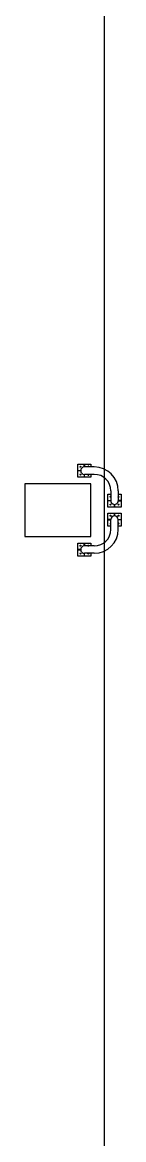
# Model space of a CAD drawing. Header units: millimetres. Extents: x 0 to 356400, y 0 to 68257.
# Drawn here: x 22336 to 22394, y 4095 to 4774 of the extents above; entities that cross this region are included whole.
import ezdxf

# ---------------------------------------------------------------- set-up
doc = ezdxf.new("R2010")
doc.units = ezdxf.units.MM
doc.header["$LTSCALE"] = 75
doc.layers.add('8', color=8, linetype='Continuous')

# ---------------------------------------------------------------- blocks, each defined once
blk = doc.blocks.new('G$C7369CDF7')
at = {"layer": '8'}
for p, q in [((71936, 58262), (72086, 58262)), ((71986, 58262), (71986, 58306)), ((71986, 58306), (72186, 58306)), ((72084, 58302), (72084, 58262)), ((72088, 58302), (72084, 58302)), ((72088, 58262), (72088, 58302)), ((72186, 58306), (72186, 58106)), ((72274, 58106), (72274, 58306)), ((72274, 58306), (72474, 58306)), ((72372, 58302), (72376, 58302)), ((72372, 58262), (72372, 58302)), ((72524, 58262), (72374, 58262)), ((72376, 58302), (72376, 58262)), ((72474, 58306), (72474, 58262)), ((71936, 58150), (72086, 58150)), ((71986, 58106), (71986, 58150)), ((72186, 58106), (71986, 58106)), ((72084, 58110), (72084, 58150)), ((72088, 58110), (72084, 58110)), ((72088, 58150), (72088, 58110)), ((72182, 58208), (72142, 58208)), ((72142, 58204), (72182, 58204)), ((72182, 58204), (72182, 58208)), ((72474, 58106), (72274, 58106)), ((72278, 58204), (72278, 58208)), ((72278, 58208), (72318, 58208)), ((72318, 58204), (72278, 58204)), ((72372, 58150), (72372, 58110)), ((72372, 58110), (72376, 58110)), ((72524, 58150), (72374, 58150)), ((72376, 58110), (72376, 58150)), ((72474, 58150), (72474, 58106)), ((21630, 58050), (97030, 58050)), ((71530, 57650), (71530, 57850)), ((71530, 57850), (71574, 57850)), ((71534, 57752), (71574, 57752)), ((71534, 57748), (71534, 57752)), ((71574, 57748), (71534, 57748)), ((71574, 57900), (71574, 57750)), ((71686, 57900), (71686, 57750)), ((71686, 57850), (71730, 57850)), ((71726, 57752), (71686, 57752)), ((71686, 57748), (71726, 57748)), ((71726, 57748), (71726, 57752)), ((71730, 57850), (71730, 57650)), ((72630, 57850), (71830, 57850)), ((71830, 57850), (71830, 56850)), ((72630, 56850), (72630, 57850)), ((72730, 57650), (72730, 57850)), ((72730, 57850), (72774, 57850)), ((72734, 57748), (72734, 57752)), ((72734, 57752), (72774, 57752)), ((72774, 57748), (72734, 57748)), ((72774, 57900), (72774, 57750)), ((72886, 57900), (72886, 57750)), ((72886, 57850), (72930, 57850)), ((72926, 57752), (72886, 57752)), ((72886, 57748), (72926, 57748)), ((72926, 57748), (72926, 57752)), ((72930, 57850), (72930, 57650)), ((71730, 57650), (71530, 57650)), ((71628, 57654), (71628, 57694)), ((71632, 57654), (71628, 57654)), ((71632, 57694), (71632, 57654)), ((72930, 57650), (72730, 57650)), ((72828, 57694), (72828, 57654)), ((72828, 57654), (72832, 57654)), ((72832, 57654), (72832, 57694)), ((71830, 56850), (72630, 56850))]:
    blk.add_line(p, q, dxfattribs=at)
for centre in [(72026, 58266), (72146, 58266), (72314, 58266), (72026, 58146), (72146, 58146), (72314, 58146), (72770, 57810), (72890, 57810), (71570, 57690), (71690, 57690), (72770, 57690), (72890, 57690)]:
    blk.add_circle(centre, 8, dxfattribs=at)
for centre, radius, start, end in [((71936, 57900), 362, 90, 180), ((72086, 58206), 56, 270, 90), ((72374, 58206), 56, 90, 270), ((72434, 58266), 8, 330, 210), ((72524, 57900), 362, 0, 90), ((71936, 57900), 250, 90, 180), ((72434, 58146), 8, 150, 30), ((72524, 57900), 250, 0, 90), ((71570, 57810), 8, 60, 300), ((71630, 57750), 56, 180, 0), ((71690, 57810), 8, 240, 120), ((72830, 57750), 56, 180, 0)]:
    blk.add_arc(centre, radius, start, end, dxfattribs=at)

msp = doc.modelspace()

# ---------------------------------------------------------------- block references
at = {"xscale": 0.04000000000000001, "yscale": 0.04000000000000001, "zscale": 0.04000000000000001, "rotation": 270}
msp.add_blockref('G$C7369CDF7', (20062.17, 7367.09), dxfattribs=at)

doc.saveas('drawing.dxf')
